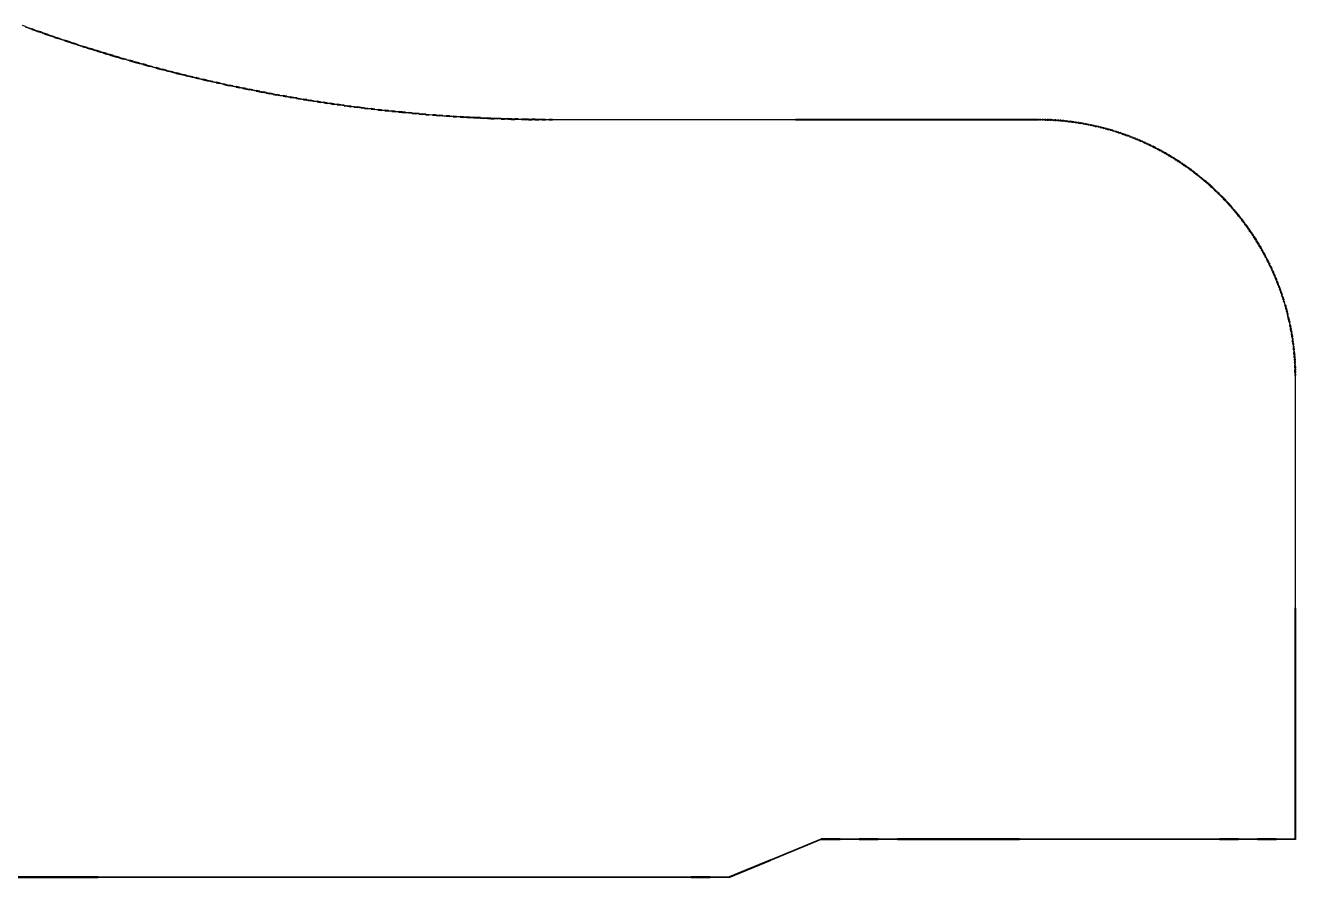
# Model space of a CAD drawing. Header units: metres. Extents: x 2 to 41.4, y 0.9 to 39.
# Drawn here: x 18.113 to 19.78, y 22.479 to 23.596 of the extents above; entities that cross this region are included whole.
import ezdxf

# ---------------------------------------------------------------- set-up
doc = ezdxf.new("R2010")
doc.units = ezdxf.units.M
doc.layers.add('BSA_MATERIAL_SECTION', color=7, linetype='Continuous')

msp = doc.modelspace()

# ---------------------------------------------------------------- linework, layer by layer
at = {"layer": 'BSA_MATERIAL_SECTION'}
for p, q in [((18.1137, 23.5949), (18.1095, 23.5965)), ((18.1176, 23.5927), (18.1134, 23.5942)), ((18.1137, 23.5949), (18.1179, 23.5934)), ((18.1219, 23.5911), (18.1176, 23.5927)), ((18.1179, 23.5934), (18.1221, 23.5919)), ((18.1219, 23.5911), (18.1261, 23.5896)), ((18.1264, 23.5904), (18.1221, 23.5919)), ((18.1261, 23.5896), (18.1303, 23.5881)), ((18.1264, 23.5904), (18.1306, 23.5889)), ((18.1346, 23.5866), (18.1303, 23.5881)), ((18.1348, 23.5874), (18.1306, 23.5889)), ((18.1388, 23.5852), (18.1346, 23.5866)), ((18.1348, 23.5874), (18.1391, 23.5859)), ((18.1388, 23.5852), (18.1431, 23.5837)), ((18.1433, 23.5844), (18.1391, 23.5859)), ((18.1431, 23.5837), (18.1473, 23.5822)), ((18.1433, 23.5844), (18.1476, 23.583)), ((18.1516, 23.5808), (18.1473, 23.5822)), ((18.1518, 23.5815), (18.1476, 23.583)), ((18.1516, 23.5808), (18.1558, 23.5793)), ((18.1518, 23.5815), (18.1561, 23.5801)), ((18.1601, 23.5779), (18.1558, 23.5793)), ((18.1603, 23.5786), (18.1561, 23.5801)), ((18.1643, 23.5765), (18.1601, 23.5779)), ((18.1603, 23.5786), (18.1646, 23.5772)), ((18.1643, 23.5765), (18.1686, 23.575)), ((18.1689, 23.5758), (18.1646, 23.5772)), ((18.1729, 23.5736), (18.1686, 23.575)), ((18.1731, 23.5744), (18.1689, 23.5758)), ((18.1729, 23.5736), (18.1772, 23.5722)), ((18.1731, 23.5744), (18.1774, 23.573)), ((18.1814, 23.5708), (18.1772, 23.5722)), ((18.1817, 23.5716), (18.1774, 23.573)), ((18.1814, 23.5708), (18.1857, 23.5695)), ((18.1817, 23.5716), (18.1859, 23.5702)), ((18.1857, 23.5695), (18.19, 23.5681)), ((18.1859, 23.5702), (18.1902, 23.5689)), ((18.1943, 23.5667), (18.19, 23.5681)), ((18.1945, 23.5675), (18.1902, 23.5689)), ((18.1943, 23.5667), (18.1986, 23.5654)), ((18.1945, 23.5675), (18.1988, 23.5662)), ((18.2028, 23.564), (18.1986, 23.5654)), ((18.2031, 23.5648), (18.1988, 23.5662)), ((18.2071, 23.5627), (18.2028, 23.564)), ((18.2031, 23.5648), (18.2074, 23.5635)), ((18.2071, 23.5627), (18.2114, 23.5614)), ((18.2117, 23.5622), (18.2074, 23.5635)), ((18.2157, 23.5601), (18.2114, 23.5614)), ((18.2117, 23.5622), (18.216, 23.5608)), ((18.2157, 23.5601), (18.22, 23.5588)), ((18.2203, 23.5595), (18.216, 23.5608)), ((18.2243, 23.5575), (18.22, 23.5588)), ((18.2203, 23.5595), (18.2246, 23.5583)), ((18.2243, 23.5575), (18.2286, 23.5562)), ((18.2289, 23.557), (18.2246, 23.5583)), ((18.2286, 23.5562), (18.233, 23.5549)), ((18.2289, 23.557), (18.2332, 23.5557)), ((18.2373, 23.5537), (18.233, 23.5549)), ((18.2375, 23.5544), (18.2332, 23.5557)), ((18.2373, 23.5537), (18.2416, 23.5524)), ((18.2375, 23.5544), (18.2418, 23.5532)), ((18.2459, 23.5512), (18.2416, 23.5524)), ((18.2461, 23.5519), (18.2418, 23.5532)), ((18.2502, 23.5499), (18.2459, 23.5512)), ((18.2461, 23.5519), (18.2504, 23.5507)), ((18.2502, 23.5499), (18.2546, 23.5487)), ((18.2548, 23.5495), (18.2504, 23.5507)), ((18.2546, 23.5487), (18.2589, 23.5475)), ((18.2548, 23.5495), (18.2591, 23.5483)), ((18.2632, 23.5463), (18.2589, 23.5475)), ((18.2634, 23.5471), (18.2591, 23.5483)), ((18.2634, 23.5471), (18.2678, 23.5459)), ((18.2675, 23.5451), (18.2632, 23.5463)), ((18.2675, 23.5451), (18.2719, 23.5439)), ((18.2721, 23.5447), (18.2678, 23.5459)), ((18.2719, 23.5439), (18.2762, 23.5427)), ((18.2721, 23.5447), (18.2764, 23.5435)), ((18.2806, 23.5415), (18.2762, 23.5427)), ((18.2808, 23.5423), (18.2764, 23.5435)), ((18.2849, 23.5404), (18.2806, 23.5415)), ((18.2808, 23.5423), (18.2851, 23.5412)), ((18.2849, 23.5404), (18.2892, 23.5392)), ((18.2894, 23.54), (18.2851, 23.5412)), ((18.2892, 23.5392), (18.2936, 23.5381)), ((18.2894, 23.54), (18.2938, 23.5389)), ((18.2979, 23.537), (18.2936, 23.5381)), ((18.2981, 23.5377), (18.2938, 23.5389)), ((18.2979, 23.537), (18.3023, 23.5359)), ((18.2981, 23.5377), (18.3025, 23.5366)), ((18.3066, 23.5347), (18.3023, 23.5359)), ((18.3068, 23.5355), (18.3025, 23.5366)), ((18.311, 23.5336), (18.3066, 23.5347)), ((18.3068, 23.5355), (18.3112, 23.5344)), ((18.311, 23.5336), (18.3154, 23.5326)), ((18.3156, 23.5333), (18.3112, 23.5344)), ((18.3154, 23.5326), (18.3197, 23.5315)), ((18.3156, 23.5333), (18.3199, 23.5323)), ((18.3241, 23.5304), (18.3197, 23.5315)), ((18.3243, 23.5312), (18.3199, 23.5323)), ((18.3241, 23.5304), (18.3285, 23.5293)), ((18.3243, 23.5312), (18.3286, 23.5301)), ((18.3328, 23.5283), (18.3285, 23.5293)), ((18.333, 23.5291), (18.3286, 23.5301)), ((18.3372, 23.5272), (18.3328, 23.5283)), ((18.333, 23.5291), (18.3374, 23.528)), ((18.3372, 23.5272), (18.3416, 23.5262)), ((18.3418, 23.527), (18.3374, 23.528)), ((18.346, 23.5252), (18.3416, 23.5262)), ((18.3418, 23.527), (18.3461, 23.526)), ((18.346, 23.5252), (18.3503, 23.5242)), ((18.3505, 23.525), (18.3461, 23.526)), ((18.3503, 23.5242), (18.3547, 23.5232)), ((18.3505, 23.525), (18.3549, 23.524)), ((18.3591, 23.5222), (18.3547, 23.5232)), ((18.3593, 23.523), (18.3549, 23.524)), ((18.3635, 23.5212), (18.3591, 23.5222)), ((18.3593, 23.523), (18.3637, 23.522)), ((18.3635, 23.5212), (18.3679, 23.5202)), ((18.368, 23.521), (18.3637, 23.522)), ((18.3723, 23.5193), (18.3679, 23.5202)), ((18.368, 23.521), (18.3724, 23.52)), ((18.3723, 23.5193), (18.3766, 23.5183)), ((18.3768, 23.5191), (18.3724, 23.52)), ((18.3766, 23.5183), (18.381, 23.5174)), ((18.3768, 23.5191), (18.3812, 23.5181)), ((18.3854, 23.5164), (18.381, 23.5174)), ((18.3856, 23.5172), (18.3812, 23.5181)), ((18.3898, 23.5155), (18.3854, 23.5164)), ((18.3856, 23.5172), (18.39, 23.5163)), ((18.3898, 23.5155), (18.3942, 23.5146)), ((18.3944, 23.5154), (18.39, 23.5163)), ((18.3986, 23.5137), (18.3942, 23.5146)), ((18.3944, 23.5154), (18.3988, 23.5145)), ((18.4032, 23.5136), (18.3988, 23.5145)), ((18.3986, 23.5137), (18.403, 23.5128)), ((18.403, 23.5128), (18.4075, 23.5119)), ((18.4032, 23.5136), (18.4076, 23.5127)), ((18.4119, 23.511), (18.4075, 23.5119)), ((18.412, 23.5118), (18.4076, 23.5127)), ((18.4163, 23.5101), (18.4119, 23.511)), ((18.412, 23.5118), (18.4164, 23.5109)), ((18.4163, 23.5101), (18.4207, 23.5093)), ((18.4208, 23.5101), (18.4164, 23.5109)), ((18.4207, 23.5093), (18.4251, 23.5084)), ((18.4208, 23.5101), (18.4252, 23.5092)), ((18.4295, 23.5076), (18.4251, 23.5084)), ((18.4297, 23.5084), (18.4252, 23.5092)), ((18.4295, 23.5076), (18.4339, 23.5068)), ((18.4297, 23.5084), (18.4341, 23.5076)), ((18.4383, 23.506), (18.4339, 23.5068)), ((18.4385, 23.5067), (18.4341, 23.5076)), ((18.4383, 23.506), (18.4428, 23.5052)), ((18.4385, 23.5067), (18.4429, 23.5059)), ((18.4472, 23.5043), (18.4428, 23.5052)), ((18.4473, 23.5051), (18.4429, 23.5059)), ((18.4516, 23.5036), (18.4472, 23.5043)), ((18.4473, 23.5051), (18.4518, 23.5044)), ((18.4516, 23.5036), (18.456, 23.5028)), ((18.4562, 23.5036), (18.4518, 23.5044)), ((18.4605, 23.502), (18.456, 23.5028)), ((18.4562, 23.5036), (18.4606, 23.5028)), ((18.4605, 23.502), (18.4649, 23.5013)), ((18.465, 23.502), (18.4606, 23.5028)), ((18.4693, 23.5005), (18.4649, 23.5013)), ((18.4695, 23.5013), (18.465, 23.502)), ((18.4693, 23.5005), (18.4738, 23.4998)), ((18.4695, 23.5013), (18.4739, 23.5006)), ((18.4782, 23.499), (18.4738, 23.4998)), ((18.4739, 23.5006), (18.4783, 23.4998)), ((18.4782, 23.499), (18.4826, 23.4983)), ((18.4828, 23.4991), (18.4783, 23.4998)), ((18.4826, 23.4983), (18.4871, 23.4976)), ((18.4828, 23.4991), (18.4872, 23.4984)), ((18.4915, 23.4969), (18.4871, 23.4976)), ((18.4916, 23.4977), (18.4872, 23.4984)), ((18.4916, 23.4977), (18.4961, 23.497)), ((18.496, 23.4962), (18.4915, 23.4969)), ((18.496, 23.4962), (18.5004, 23.4955)), ((18.5005, 23.4963), (18.4961, 23.497)), ((18.5048, 23.4949), (18.5004, 23.4955)), ((18.5005, 23.4963), (18.505, 23.4957)), ((18.5048, 23.4949), (18.5093, 23.4942)), ((18.5094, 23.495), (18.505, 23.4957)), ((18.5137, 23.4936), (18.5093, 23.4942)), ((18.5094, 23.495), (18.5139, 23.4943)), ((18.5137, 23.4936), (18.5182, 23.4929)), ((18.5183, 23.4937), (18.5139, 23.4943)), ((18.5226, 23.4923), (18.5182, 23.4929)), ((18.5183, 23.4937), (18.5227, 23.4931)), ((18.5226, 23.4923), (18.5271, 23.4917)), ((18.5272, 23.4925), (18.5227, 23.4931)), ((18.5315, 23.4911), (18.5271, 23.4917)), ((18.5316, 23.4918), (18.5272, 23.4925)), ((18.5315, 23.4911), (18.536, 23.4904)), ((18.5316, 23.4918), (18.5361, 23.4912)), ((18.536, 23.4904), (18.5404, 23.4899)), ((18.5406, 23.4907), (18.5361, 23.4912)), ((18.5449, 23.4893), (18.5404, 23.4899)), ((18.5406, 23.4907), (18.545, 23.4901)), ((18.5449, 23.4893), (18.5494, 23.4887)), ((18.545, 23.4901), (18.5495, 23.4895)), ((18.5538, 23.4881), (18.5494, 23.4887)), ((18.5539, 23.4889), (18.5495, 23.4895)), ((18.5583, 23.4876), (18.5538, 23.4881)), ((18.5584, 23.4884), (18.5539, 23.4889)), ((18.5583, 23.4876), (18.5627, 23.487)), ((18.5584, 23.4884), (18.5628, 23.4878)), ((18.5672, 23.4865), (18.5627, 23.487)), ((18.5628, 23.4878), (18.5673, 23.4873)), ((18.5672, 23.4865), (18.5717, 23.486)), ((18.5718, 23.4868), (18.5673, 23.4873)), ((18.5761, 23.4855), (18.5717, 23.486)), ((18.5718, 23.4868), (18.5762, 23.4863)), ((18.5761, 23.4855), (18.5806, 23.485)), ((18.5807, 23.4858), (18.5762, 23.4863)), ((18.5851, 23.4845), (18.5806, 23.485)), ((18.5807, 23.4858), (18.5852, 23.4853)), ((18.5851, 23.4845), (18.5895, 23.484)), ((18.5896, 23.4848), (18.5852, 23.4853)), ((18.594, 23.4835), (18.5895, 23.484)), ((18.5896, 23.4848), (18.5941, 23.4843)), ((18.594, 23.4835), (18.5985, 23.4831)), ((18.5986, 23.4839), (18.5941, 23.4843)), ((18.603, 23.4826), (18.5985, 23.4831)), ((18.5986, 23.4839), (18.603, 23.4834)), ((18.6075, 23.483), (18.603, 23.4834)), ((18.603, 23.4826), (18.6074, 23.4822)), ((18.6074, 23.4822), (18.6119, 23.4817)), ((18.612, 23.4825), (18.6075, 23.483)), ((18.6164, 23.4813), (18.6119, 23.4817)), ((18.612, 23.4825), (18.6164, 23.4821)), ((18.6209, 23.4817), (18.6164, 23.4821)), ((18.6208, 23.4809), (18.6164, 23.4813)), ((18.6208, 23.4809), (18.6253, 23.4805)), ((18.6209, 23.4817), (18.6254, 23.4813)), ((18.6298, 23.4801), (18.6253, 23.4805)), ((18.6299, 23.4809), (18.6254, 23.4813)), ((18.6299, 23.4809), (18.6343, 23.4805)), ((18.6388, 23.4801), (18.6343, 23.4805)), ((18.6298, 23.4801), (18.6343, 23.4797)), ((18.6388, 23.4793), (18.6343, 23.4797)), ((18.6388, 23.4801), (18.6433, 23.4798)), ((18.6388, 23.4793), (18.6432, 23.479)), ((18.6477, 23.4786), (18.6432, 23.479)), ((18.6433, 23.4798), (18.6478, 23.4794)), ((18.6477, 23.4786), (18.6522, 23.4783)), ((18.6523, 23.4791), (18.6478, 23.4794)), ((18.6522, 23.4783), (18.6567, 23.478)), ((18.6523, 23.4791), (18.6567, 23.4788)), ((18.6612, 23.4784), (18.6567, 23.4788)), ((18.6612, 23.4776), (18.6567, 23.478)), ((18.6612, 23.4784), (18.6657, 23.4781)), ((18.6656, 23.4773), (18.6612, 23.4776)), ((18.6656, 23.4773), (18.6701, 23.477)), ((18.6702, 23.4778), (18.6657, 23.4781)), ((18.6746, 23.4767), (18.6701, 23.477)), ((18.6702, 23.4778), (18.6747, 23.4775)), ((18.6746, 23.4767), (18.6791, 23.4764)), ((18.6792, 23.4772), (18.6747, 23.4775)), ((18.6836, 23.4762), (18.6791, 23.4764)), ((18.6792, 23.4772), (18.6836, 23.477)), ((18.6881, 23.4767), (18.6836, 23.477)), ((18.6836, 23.4762), (18.6881, 23.4759)), ((18.6881, 23.4767), (18.6926, 23.4764)), ((18.6926, 23.4756), (18.6881, 23.4759)), ((18.6971, 23.4762), (18.6926, 23.4764)), ((18.6926, 23.4756), (18.6971, 23.4754)), ((18.6971, 23.4762), (18.7016, 23.476)), ((18.7015, 23.4752), (18.6971, 23.4754)), ((18.7015, 23.4752), (18.706, 23.4749)), ((18.7061, 23.4757), (18.7016, 23.476)), ((18.7105, 23.4747), (18.706, 23.4749)), ((18.7106, 23.4755), (18.7061, 23.4757)), ((18.7105, 23.4747), (18.715, 23.4745)), ((18.7106, 23.4755), (18.715, 23.4753)), ((18.715, 23.4753), (18.7195, 23.4751)), ((18.7195, 23.4743), (18.715, 23.4745)), ((18.724, 23.4749), (18.7195, 23.4751)), ((18.7195, 23.4743), (18.724, 23.4741)), ((18.724, 23.4749), (18.7285, 23.4748)), ((18.724, 23.4741), (18.7285, 23.474)), ((18.733, 23.4746), (18.7285, 23.4748)), ((18.733, 23.4738), (18.7285, 23.474)), ((18.7375, 23.4744), (18.733, 23.4746)), ((18.7375, 23.4736), (18.733, 23.4738)), ((18.7375, 23.4744), (18.742, 23.4743)), ((18.7375, 23.4736), (18.742, 23.4735)), ((18.742, 23.4743), (18.7465, 23.4742)), ((18.7464, 23.4734), (18.742, 23.4735)), ((18.7464, 23.4734), (18.7509, 23.4732)), ((18.751, 23.474), (18.7465, 23.4742)), ((18.7509, 23.4732), (18.7554, 23.4731)), ((18.751, 23.474), (18.7555, 23.4739)), ((18.7599, 23.473), (18.7554, 23.4731)), ((18.7599, 23.4738), (18.7555, 23.4739)), ((18.7599, 23.4738), (18.7644, 23.4737)), ((18.7644, 23.4729), (18.7599, 23.473)), ((18.7689, 23.4736), (18.7644, 23.4737)), ((18.7644, 23.4729), (18.7689, 23.4728)), ((18.7734, 23.4736), (18.7689, 23.4736)), ((18.7734, 23.4728), (18.7689, 23.4728)), ((18.7734, 23.4736), (18.7779, 23.4735)), ((18.7734, 23.4728), (18.7779, 23.4727)), ((18.7824, 23.4735), (18.7779, 23.4735)), ((18.7824, 23.4727), (18.7779, 23.4727)), ((18.7824, 23.4735), (18.7869, 23.4734)), ((18.7824, 23.4727), (18.7869, 23.4726)), ((18.7869, 23.4734), (18.7914, 23.4734)), ((18.7914, 23.4726), (18.7869, 23.4726)), ((18.7959, 23.4733), (18.7914, 23.4734)), ((18.7914, 23.4726), (18.7959, 23.4725)), ((18.7959, 23.4733), (18.8004, 23.4733)), ((18.8004, 23.4725), (18.7959, 23.4725)), ((18.8049, 23.4733), (18.8004, 23.4733)), ((18.8004, 23.4725), (18.8049, 23.4725)), ((18.8049, 23.4729), (18.8049, 23.4733)), ((18.8049, 23.4733), (19.1236, 23.4733)), ((18.8049, 23.4729), (18.8049, 23.4733)), ((18.8049, 23.4729), (18.8049, 23.4725)), ((18.8049, 23.4729), (18.8049, 23.4725)), ((19.1236, 23.4725), (18.8049, 23.4725)), ((19.4424, 23.4733), (19.1236, 23.4733)), ((19.1236, 23.4725), (19.4424, 23.4725)), ((19.4424, 23.4733), (19.444, 23.4733)), ((19.4424, 23.4733), (19.4424, 23.4729)), ((19.4424, 23.4733), (19.4424, 23.4729)), ((19.4424, 23.4725), (19.4424, 23.4729)), ((19.4424, 23.4725), (19.4424, 23.4729)), ((19.444, 23.4725), (19.4424, 23.4725)), ((19.4457, 23.4733), (19.444, 23.4733)), ((19.444, 23.4725), (19.4457, 23.4725)), ((19.4457, 23.4733), (19.4474, 23.4733)), ((19.4474, 23.4725), (19.4457, 23.4725)), ((19.4491, 23.4733), (19.4474, 23.4733)), ((19.4474, 23.4725), (19.4491, 23.4725)), ((19.4491, 23.4733), (19.4508, 23.4732)), ((19.4507, 23.4724), (19.4491, 23.4725)), ((19.4507, 23.4724), (19.4524, 23.4724)), ((19.4524, 23.4732), (19.4508, 23.4732)), ((19.4524, 23.4732), (19.4541, 23.4731)), ((19.4541, 23.4723), (19.4524, 23.4724)), ((19.4558, 23.4731), (19.4541, 23.4731)), ((19.4541, 23.4723), (19.4558, 23.4723)), ((19.4558, 23.4731), (19.4575, 23.473)), ((19.4574, 23.4722), (19.4558, 23.4723)), ((19.4574, 23.4722), (19.4591, 23.4721)), ((19.4591, 23.4729), (19.4575, 23.473)), ((19.4608, 23.4728), (19.4591, 23.4729)), ((19.4608, 23.472), (19.4591, 23.4721)), ((19.4608, 23.4728), (19.4625, 23.4727)), ((19.4608, 23.472), (19.4624, 23.4719)), ((19.4641, 23.4718), (19.4624, 23.4719)), ((19.4625, 23.4727), (19.4642, 23.4726)), ((19.4641, 23.4718), (19.4658, 23.4717)), ((19.4658, 23.4725), (19.4642, 23.4726)), ((19.4658, 23.4725), (19.4675, 23.4724)), ((19.4674, 23.4716), (19.4658, 23.4717)), ((19.4674, 23.4716), (19.4691, 23.4715)), ((19.4692, 23.4723), (19.4675, 23.4724)), ((19.4708, 23.4713), (19.4691, 23.4715)), ((19.4692, 23.4723), (19.4709, 23.4721)), ((19.4708, 23.4713), (19.4725, 23.4712)), ((19.4725, 23.472), (19.4709, 23.4721)), ((19.4725, 23.472), (19.4742, 23.4718)), ((19.4725, 23.4712), (19.4741, 23.471)), ((19.4758, 23.4709), (19.4741, 23.471)), ((19.4759, 23.4717), (19.4742, 23.4718)), ((19.4775, 23.4707), (19.4758, 23.4709)), ((19.4775, 23.4715), (19.4759, 23.4717)), ((19.4775, 23.4715), (19.4792, 23.4713)), ((19.4775, 23.4707), (19.4791, 23.4705)), ((19.4808, 23.4703), (19.4791, 23.4705)), ((19.4809, 23.4711), (19.4792, 23.4713)), ((19.4808, 23.4703), (19.4824, 23.4701)), ((19.4809, 23.4711), (19.4825, 23.4709)), ((19.4824, 23.4701), (19.4841, 23.4699)), ((19.4825, 23.4709), (19.4842, 23.4707)), ((19.4858, 23.4697), (19.4841, 23.4699)), ((19.4859, 23.4705), (19.4842, 23.4707)), ((19.4858, 23.4697), (19.4874, 23.4695)), ((19.4859, 23.4705), (19.4875, 23.4703)), ((19.4891, 23.4693), (19.4874, 23.4695)), ((19.4892, 23.4701), (19.4875, 23.4703)), ((19.4907, 23.469), (19.4891, 23.4693)), ((19.4892, 23.4701), (19.4909, 23.4698)), ((19.4907, 23.469), (19.4924, 23.4688)), ((19.4925, 23.4696), (19.4909, 23.4698)), ((19.494, 23.4685), (19.4924, 23.4688)), ((19.4925, 23.4696), (19.4942, 23.4693)), ((19.494, 23.4685), (19.4957, 23.4683)), ((19.4958, 23.4691), (19.4942, 23.4693)), ((19.4957, 23.4683), (19.4974, 23.468)), ((19.4958, 23.4691), (19.4975, 23.4688)), ((19.499, 23.4677), (19.4974, 23.468)), ((19.4991, 23.4685), (19.4975, 23.4688)), ((19.5007, 23.4674), (19.499, 23.4677)), ((19.4991, 23.4685), (19.5008, 23.4682)), ((19.5007, 23.4674), (19.5023, 23.4671)), ((19.5024, 23.4679), (19.5008, 23.4682)), ((19.5039, 23.4668), (19.5023, 23.4671)), ((19.5024, 23.4679), (19.5041, 23.4676)), ((19.5039, 23.4668), (19.5056, 23.4665)), ((19.5057, 23.4673), (19.5041, 23.4676)), ((19.5072, 23.4662), (19.5056, 23.4665)), ((19.5057, 23.4673), (19.5074, 23.467)), ((19.5072, 23.4662), (19.5089, 23.4659)), ((19.509, 23.4667), (19.5074, 23.467)), ((19.5105, 23.4655), (19.5089, 23.4659)), ((19.509, 23.4667), (19.5107, 23.4663)), ((19.5105, 23.4655), (19.5122, 23.4652)), ((19.5123, 23.466), (19.5107, 23.4663)), ((19.5138, 23.4649), (19.5122, 23.4652)), ((19.5123, 23.466), (19.514, 23.4656)), ((19.5138, 23.4649), (19.5154, 23.4645)), ((19.5156, 23.4653), (19.514, 23.4656)), ((19.5171, 23.4641), (19.5154, 23.4645)), ((19.5156, 23.4653), (19.5172, 23.4649)), ((19.5171, 23.4641), (19.5187, 23.4638)), ((19.5189, 23.4645), (19.5172, 23.4649)), ((19.5203, 23.4634), (19.5187, 23.4638)), ((19.5189, 23.4645), (19.5205, 23.4641)), ((19.5221, 23.4638), (19.5205, 23.4641)), ((19.5221, 23.4638), (19.5238, 23.4634)), ((19.5203, 23.4634), (19.5219, 23.463)), ((19.5236, 23.4626), (19.5219, 23.463)), ((19.5236, 23.4626), (19.5252, 23.4622)), ((19.5254, 23.463), (19.5238, 23.4634)), ((19.5268, 23.4618), (19.5252, 23.4622)), ((19.5254, 23.463), (19.527, 23.4625)), ((19.5268, 23.4618), (19.5284, 23.4613)), ((19.5286, 23.4621), (19.527, 23.4625)), ((19.5301, 23.4609), (19.5284, 23.4613)), ((19.5286, 23.4621), (19.5303, 23.4617)), ((19.5301, 23.4609), (19.5317, 23.4605)), ((19.5319, 23.4612), (19.5303, 23.4617)), ((19.5333, 23.46), (19.5317, 23.4605)), ((19.5319, 23.4612), (19.5335, 23.4608)), ((19.5333, 23.46), (19.5349, 23.4596)), ((19.5351, 23.4603), (19.5335, 23.4608)), ((19.5365, 23.4591), (19.5349, 23.4596)), ((19.5351, 23.4603), (19.5367, 23.4599)), ((19.5365, 23.4591), (19.5381, 23.4586)), ((19.5383, 23.4594), (19.5367, 23.4599)), ((19.5397, 23.4581), (19.5381, 23.4586)), ((19.5399, 23.4589), (19.5383, 23.4594)), ((19.5397, 23.4581), (19.5413, 23.4577)), ((19.5399, 23.4589), (19.5415, 23.4584)), ((19.5429, 23.4572), (19.5413, 23.4577)), ((19.5415, 23.4584), (19.5431, 23.4579)), ((19.5429, 23.4572), (19.5445, 23.4567)), ((19.5447, 23.4574), (19.5431, 23.4579)), ((19.5445, 23.4567), (19.5461, 23.4561)), ((19.5447, 23.4574), (19.5463, 23.4569)), ((19.5477, 23.4556), (19.5461, 23.4561)), ((19.5479, 23.4564), (19.5463, 23.4569)), ((19.5477, 23.4556), (19.5493, 23.4551)), ((19.5479, 23.4564), (19.5495, 23.4559)), ((19.5509, 23.4546), (19.5493, 23.4551)), ((19.5511, 23.4553), (19.5495, 23.4559)), ((19.5524, 23.454), (19.5509, 23.4546)), ((19.5511, 23.4553), (19.5527, 23.4548)), ((19.5524, 23.454), (19.554, 23.4535)), ((19.5543, 23.4542), (19.5527, 23.4548)), ((19.554, 23.4535), (19.5556, 23.4529)), ((19.5543, 23.4542), (19.5559, 23.4537)), ((19.5572, 23.4523), (19.5556, 23.4529)), ((19.5574, 23.4531), (19.5559, 23.4537)), ((19.5572, 23.4523), (19.5587, 23.4518)), ((19.5574, 23.4531), (19.559, 23.4525)), ((19.5603, 23.4512), (19.5587, 23.4518)), ((19.5606, 23.4519), (19.559, 23.4525)), ((19.5619, 23.4506), (19.5603, 23.4512)), ((19.5606, 23.4519), (19.5622, 23.4513)), ((19.5619, 23.4506), (19.5634, 23.45)), ((19.5637, 23.4507), (19.5622, 23.4513)), ((19.565, 23.4494), (19.5634, 23.45)), ((19.5637, 23.4507), (19.5653, 23.4501)), ((19.565, 23.4494), (19.5666, 23.4488)), ((19.5669, 23.4495), (19.5653, 23.4501)), ((19.5681, 23.4482), (19.5666, 23.4488)), ((19.5669, 23.4495), (19.5684, 23.4489)), ((19.5681, 23.4482), (19.5697, 23.4475)), ((19.57, 23.4483), (19.5684, 23.4489)), ((19.5712, 23.4469), (19.5697, 23.4475)), ((19.57, 23.4483), (19.5715, 23.4476)), ((19.5731, 23.447), (19.5715, 23.4476)), ((19.5712, 23.4469), (19.5728, 23.4462)), ((19.5743, 23.4456), (19.5728, 23.4462)), ((19.5731, 23.447), (19.5746, 23.4463)), ((19.5743, 23.4456), (19.5758, 23.4449)), ((19.5762, 23.4457), (19.5746, 23.4463)), ((19.5758, 23.4449), (19.5774, 23.4443)), ((19.5762, 23.4457), (19.5777, 23.445)), ((19.5789, 23.4436), (19.5774, 23.4443)), ((19.5792, 23.4443), (19.5777, 23.445)), ((19.5804, 23.4429), (19.5789, 23.4436)), ((19.5792, 23.4443), (19.5808, 23.4436)), ((19.5804, 23.4429), (19.582, 23.4422)), ((19.5823, 23.4429), (19.5808, 23.4436)), ((19.5835, 23.4415), (19.582, 23.4422)), ((19.5823, 23.4429), (19.5838, 23.4422)), ((19.5835, 23.4415), (19.585, 23.4408)), ((19.5853, 23.4415), (19.5838, 23.4422)), ((19.5865, 23.4401), (19.585, 23.4408)), ((19.5853, 23.4415), (19.5869, 23.4408)), ((19.5865, 23.4401), (19.588, 23.4394)), ((19.5884, 23.4401), (19.5869, 23.4408)), ((19.588, 23.4394), (19.5895, 23.4387)), ((19.5899, 23.4394), (19.5884, 23.4401)), ((19.591, 23.4379), (19.5895, 23.4387)), ((19.5899, 23.4394), (19.5914, 23.4386)), ((19.5925, 23.4372), (19.591, 23.4379)), ((19.5914, 23.4386), (19.5929, 23.4379)), ((19.5925, 23.4372), (19.594, 23.4364)), ((19.5944, 23.4371), (19.5929, 23.4379)), ((19.5955, 23.4357), (19.594, 23.4364)), ((19.5959, 23.4364), (19.5944, 23.4371)), ((19.5955, 23.4357), (19.597, 23.4349)), ((19.5959, 23.4364), (19.5974, 23.4356)), ((19.5985, 23.4341), (19.597, 23.4349)), ((19.5974, 23.4356), (19.5989, 23.4348)), ((19.5985, 23.4341), (19.6, 23.4334)), ((19.6004, 23.4341), (19.5989, 23.4348)), ((19.6015, 23.4326), (19.6, 23.4334)), ((19.6004, 23.4341), (19.6018, 23.4333)), ((19.6015, 23.4326), (19.6029, 23.4318)), ((19.6033, 23.4325), (19.6018, 23.4333)), ((19.6044, 23.431), (19.6029, 23.4318)), ((19.6048, 23.4317), (19.6033, 23.4325)), ((19.6044, 23.431), (19.6059, 23.4302)), ((19.6048, 23.4317), (19.6063, 23.4309)), ((19.6063, 23.4309), (19.6077, 23.43)), ((19.6073, 23.4293), (19.6059, 23.4302)), ((19.6073, 23.4293), (19.6088, 23.4285)), ((19.6092, 23.4292), (19.6077, 23.43)), ((19.6102, 23.4277), (19.6088, 23.4285)), ((19.6106, 23.4284), (19.6092, 23.4292)), ((19.6102, 23.4277), (19.6117, 23.4269)), ((19.6106, 23.4284), (19.6121, 23.4275)), ((19.6131, 23.426), (19.6117, 23.4269)), ((19.6121, 23.4275), (19.6135, 23.4267)), ((19.6131, 23.426), (19.6146, 23.4252)), ((19.615, 23.4258), (19.6135, 23.4267)), ((19.616, 23.4243), (19.6146, 23.4252)), ((19.6164, 23.425), (19.615, 23.4258)), ((19.616, 23.4243), (19.6174, 23.4234)), ((19.6164, 23.425), (19.6179, 23.4241)), ((19.6189, 23.4226), (19.6174, 23.4234)), ((19.6179, 23.4241), (19.6193, 23.4232)), ((19.6189, 23.4226), (19.6203, 23.4217)), ((19.6207, 23.4224), (19.6193, 23.4232)), ((19.6217, 23.4208), (19.6203, 23.4217)), ((19.6221, 23.4215), (19.6207, 23.4224)), ((19.6217, 23.4208), (19.6231, 23.4199)), ((19.6221, 23.4215), (19.6235, 23.4206)), ((19.6245, 23.419), (19.6231, 23.4199)), ((19.6235, 23.4206), (19.625, 23.4197)), ((19.6245, 23.419), (19.6259, 23.4181)), ((19.6264, 23.4188), (19.625, 23.4197)), ((19.6273, 23.4172), (19.6259, 23.4181)), ((19.6278, 23.4178), (19.6264, 23.4188)), ((19.6273, 23.4172), (19.6287, 23.4162)), ((19.6278, 23.4178), (19.6292, 23.4169)), ((19.6301, 23.4153), (19.6287, 23.4162)), ((19.6292, 23.4169), (19.6306, 23.416)), ((19.6301, 23.4153), (19.6315, 23.4144)), ((19.632, 23.415), (19.6306, 23.416)), ((19.6329, 23.4134), (19.6315, 23.4144)), ((19.632, 23.415), (19.6333, 23.4141)), ((19.6347, 23.4131), (19.6333, 23.4141)), ((19.6329, 23.4134), (19.6343, 23.4125)), ((19.6356, 23.4115), (19.6343, 23.4125)), ((19.6347, 23.4131), (19.6361, 23.4122)), ((19.6356, 23.4115), (19.637, 23.4106)), ((19.6375, 23.4112), (19.6361, 23.4122)), ((19.6384, 23.4096), (19.637, 23.4106)), ((19.6375, 23.4112), (19.6388, 23.4102)), ((19.6384, 23.4096), (19.6397, 23.4086)), ((19.6402, 23.4093), (19.6388, 23.4102)), ((19.6411, 23.4076), (19.6397, 23.4086)), ((19.6402, 23.4093), (19.6416, 23.4083)), ((19.6411, 23.4076), (19.6424, 23.4066)), ((19.6429, 23.4073), (19.6416, 23.4083)), ((19.6438, 23.4056), (19.6424, 23.4066)), ((19.6443, 23.4063), (19.6429, 23.4073)), ((19.6438, 23.4056), (19.6451, 23.4046)), ((19.6443, 23.4063), (19.6456, 23.4053)), ((19.6464, 23.4036), (19.6451, 23.4046)), ((19.6469, 23.4043), (19.6456, 23.4053)), ((19.6464, 23.4036), (19.6478, 23.4026)), ((19.6469, 23.4043), (19.6483, 23.4032)), ((19.6491, 23.4016), (19.6478, 23.4026)), ((19.6483, 23.4032), (19.6496, 23.4022)), ((19.6491, 23.4016), (19.6504, 23.4005)), ((19.6509, 23.4012), (19.6496, 23.4022)), ((19.6517, 23.3995), (19.6504, 23.4005)), ((19.6522, 23.4001), (19.6509, 23.4012)), ((19.6517, 23.3995), (19.653, 23.3985)), ((19.6522, 23.4001), (19.6535, 23.3991)), ((19.6543, 23.3974), (19.653, 23.3985)), ((19.6548, 23.398), (19.6535, 23.3991)), ((19.6543, 23.3974), (19.6556, 23.3964)), ((19.6548, 23.398), (19.6562, 23.397)), ((19.6569, 23.3953), (19.6556, 23.3964)), ((19.6574, 23.3959), (19.6562, 23.397)), ((19.6569, 23.3953), (19.6582, 23.3942)), ((19.6574, 23.3959), (19.6587, 23.3948)), ((19.6595, 23.3931), (19.6582, 23.3942)), ((19.6587, 23.3948), (19.66, 23.3938)), ((19.6595, 23.3931), (19.6608, 23.3921)), ((19.6613, 23.3927), (19.66, 23.3938)), ((19.6621, 23.391), (19.6608, 23.3921)), ((19.6626, 23.3916), (19.6613, 23.3927)), ((19.6621, 23.391), (19.6633, 23.3899)), ((19.6626, 23.3916), (19.6638, 23.3905)), ((19.6646, 23.3888), (19.6633, 23.3899)), ((19.6651, 23.3894), (19.6638, 23.3905)), ((19.6646, 23.3888), (19.6658, 23.3877)), ((19.6651, 23.3894), (19.6664, 23.3883)), ((19.6671, 23.3866), (19.6658, 23.3877)), ((19.6676, 23.3872), (19.6664, 23.3883)), ((19.6671, 23.3866), (19.6683, 23.3854)), ((19.6676, 23.3872), (19.6689, 23.386)), ((19.6683, 23.3854), (19.6696, 23.3843)), ((19.6689, 23.386), (19.6701, 23.3849)), ((19.6708, 23.3832), (19.6696, 23.3843)), ((19.6713, 23.3838), (19.6701, 23.3849)), ((19.672, 23.382), (19.6708, 23.3832)), ((19.6726, 23.3826), (19.6713, 23.3838)), ((19.672, 23.382), (19.6732, 23.3809)), ((19.6726, 23.3826), (19.6738, 23.3815)), ((19.6745, 23.3797), (19.6732, 23.3809)), ((19.675, 23.3803), (19.6738, 23.3815)), ((19.6745, 23.3797), (19.6757, 23.3786)), ((19.675, 23.3803), (19.6762, 23.3792)), ((19.6769, 23.3774), (19.6757, 23.3786)), ((19.6762, 23.3792), (19.6774, 23.378)), ((19.6769, 23.3774), (19.6781, 23.3763)), ((19.6786, 23.3768), (19.6774, 23.378)), ((19.6793, 23.3751), (19.6781, 23.3763)), ((19.6786, 23.3768), (19.6798, 23.3757)), ((19.6793, 23.3751), (19.6805, 23.3739)), ((19.681, 23.3745), (19.6798, 23.3757)), ((19.6816, 23.3727), (19.6805, 23.3739)), ((19.681, 23.3745), (19.6822, 23.3733)), ((19.6816, 23.3727), (19.6828, 23.3715)), ((19.6834, 23.3721), (19.6822, 23.3733)), ((19.684, 23.3703), (19.6828, 23.3715)), ((19.6834, 23.3721), (19.6845, 23.3709)), ((19.684, 23.3703), (19.6851, 23.3691)), ((19.6857, 23.3697), (19.6845, 23.3709)), ((19.6863, 23.3679), (19.6851, 23.3691)), ((19.6869, 23.3685), (19.6857, 23.3697)), ((19.6863, 23.3679), (19.6874, 23.3667)), ((19.6869, 23.3685), (19.688, 23.3672)), ((19.6886, 23.3655), (19.6874, 23.3667)), ((19.688, 23.3672), (19.6892, 23.366)), ((19.6886, 23.3655), (19.6897, 23.3643)), ((19.6903, 23.3648), (19.6892, 23.366)), ((19.6909, 23.363), (19.6897, 23.3643)), ((19.6914, 23.3636), (19.6903, 23.3648)), ((19.6909, 23.363), (19.692, 23.3618)), ((19.6914, 23.3636), (19.6926, 23.3623)), ((19.692, 23.3618), (19.6931, 23.3605)), ((19.6926, 23.3623), (19.6937, 23.3611)), ((19.6942, 23.3593), (19.6931, 23.3605)), ((19.6948, 23.3598), (19.6937, 23.3611)), ((19.6953, 23.358), (19.6942, 23.3593)), ((19.6948, 23.3598), (19.6959, 23.3586)), ((19.6953, 23.358), (19.6964, 23.3568)), ((19.697, 23.3573), (19.6959, 23.3586)), ((19.6975, 23.3555), (19.6964, 23.3568)), ((19.6981, 23.356), (19.697, 23.3573)), ((19.6975, 23.3555), (19.6986, 23.3542)), ((19.6981, 23.356), (19.6992, 23.3548)), ((19.6997, 23.353), (19.6986, 23.3542)), ((19.6992, 23.3548), (19.7003, 23.3535)), ((19.6997, 23.353), (19.7008, 23.3517)), ((19.7014, 23.3522), (19.7003, 23.3535)), ((19.7018, 23.3504), (19.7008, 23.3517)), ((19.7014, 23.3522), (19.7025, 23.3509)), ((19.7018, 23.3504), (19.7029, 23.3491)), ((19.7035, 23.3496), (19.7025, 23.3509)), ((19.7029, 23.3491), (19.704, 23.3478)), ((19.7046, 23.3483), (19.7035, 23.3496)), ((19.705, 23.3465), (19.704, 23.3478)), ((19.7046, 23.3483), (19.7056, 23.347)), ((19.7061, 23.3452), (19.705, 23.3465)), ((19.7056, 23.347), (19.7067, 23.3457)), ((19.7061, 23.3452), (19.7071, 23.3439)), ((19.7077, 23.3444), (19.7067, 23.3457)), ((19.7081, 23.3426), (19.7071, 23.3439)), ((19.7088, 23.343), (19.7077, 23.3444)), ((19.7081, 23.3426), (19.7092, 23.3412)), ((19.7088, 23.343), (19.7098, 23.3417)), ((19.7102, 23.3399), (19.7092, 23.3412)), ((19.7098, 23.3417), (19.7108, 23.3404)), ((19.7102, 23.3399), (19.7112, 23.3386)), ((19.7118, 23.3391), (19.7108, 23.3404)), ((19.7122, 23.3372), (19.7112, 23.3386)), ((19.7118, 23.3391), (19.7128, 23.3377)), ((19.7122, 23.3372), (19.7132, 23.3359)), ((19.7138, 23.3364), (19.7128, 23.3377)), ((19.7142, 23.3345), (19.7132, 23.3359)), ((19.7138, 23.3364), (19.7148, 23.335)), ((19.7142, 23.3345), (19.7152, 23.3332)), ((19.7158, 23.3337), (19.7148, 23.335)), ((19.7152, 23.3332), (19.7161, 23.3318)), ((19.7158, 23.3337), (19.7168, 23.3323)), ((19.7171, 23.3305), (19.7161, 23.3318)), ((19.7178, 23.3309), (19.7168, 23.3323)), ((19.7181, 23.3291), (19.7171, 23.3305)), ((19.7178, 23.3309), (19.7187, 23.3296)), ((19.7181, 23.3291), (19.719, 23.3277)), ((19.7197, 23.3282), (19.7187, 23.3296)), ((19.72, 23.3263), (19.719, 23.3277)), ((19.7197, 23.3282), (19.7206, 23.3268)), ((19.72, 23.3263), (19.7209, 23.325)), ((19.7216, 23.3254), (19.7206, 23.3268)), ((19.7219, 23.3236), (19.7209, 23.325)), ((19.7216, 23.3254), (19.7225, 23.324)), ((19.7219, 23.3236), (19.7228, 23.3222)), ((19.7235, 23.3226), (19.7225, 23.324)), ((19.7237, 23.3208), (19.7228, 23.3222)), ((19.7235, 23.3226), (19.7244, 23.3212)), ((19.7237, 23.3208), (19.7246, 23.3194)), ((19.7253, 23.3198), (19.7244, 23.3212)), ((19.7255, 23.318), (19.7246, 23.3194)), ((19.7253, 23.3198), (19.7262, 23.3184)), ((19.7255, 23.318), (19.7264, 23.3166)), ((19.7271, 23.317), (19.7262, 23.3184)), ((19.7273, 23.3152), (19.7264, 23.3166)), ((19.7271, 23.317), (19.728, 23.3156)), ((19.7273, 23.3152), (19.7282, 23.3137)), ((19.7289, 23.3142), (19.728, 23.3156)), ((19.7291, 23.3123), (19.7282, 23.3137)), ((19.7289, 23.3142), (19.7298, 23.3127)), ((19.7291, 23.3123), (19.73, 23.3109)), ((19.7307, 23.3113), (19.7298, 23.3127)), ((19.7308, 23.3095), (19.73, 23.3109)), ((19.7307, 23.3113), (19.7315, 23.3099)), ((19.7308, 23.3095), (19.7317, 23.308)), ((19.7324, 23.3084), (19.7315, 23.3099)), ((19.7326, 23.3066), (19.7317, 23.308)), ((19.7332, 23.307), (19.7324, 23.3084)), ((19.7326, 23.3066), (19.7334, 23.3051)), ((19.7332, 23.307), (19.7341, 23.3055)), ((19.7342, 23.3037), (19.7334, 23.3051)), ((19.7341, 23.3055), (19.7349, 23.3041)), ((19.7342, 23.3037), (19.7351, 23.3022)), ((19.7358, 23.3026), (19.7349, 23.3041)), ((19.7359, 23.3008), (19.7351, 23.3022)), ((19.7358, 23.3026), (19.7366, 23.3012)), ((19.7359, 23.3008), (19.7367, 23.2993)), ((19.7374, 23.2997), (19.7366, 23.3012)), ((19.7375, 23.2979), (19.7367, 23.2993)), ((19.7382, 23.2982), (19.7374, 23.2997)), ((19.7375, 23.2979), (19.7383, 23.2964)), ((19.7382, 23.2982), (19.739, 23.2968)), ((19.7391, 23.2949), (19.7383, 23.2964)), ((19.739, 23.2968), (19.7398, 23.2953)), ((19.7391, 23.2949), (19.7399, 23.2934)), ((19.7406, 23.2938), (19.7398, 23.2953)), ((19.7407, 23.292), (19.7399, 23.2934)), ((19.7406, 23.2938), (19.7414, 23.2923)), ((19.7407, 23.292), (19.7415, 23.2905)), ((19.7422, 23.2908), (19.7414, 23.2923)), ((19.7415, 23.2905), (19.7422, 23.289)), ((19.7429, 23.2893), (19.7422, 23.2908)), ((19.743, 23.2875), (19.7422, 23.289)), ((19.7429, 23.2893), (19.7437, 23.2878)), ((19.7437, 23.286), (19.743, 23.2875)), ((19.7437, 23.2878), (19.7444, 23.2863)), ((19.7437, 23.286), (19.7445, 23.2845)), ((19.7452, 23.2848), (19.7444, 23.2863)), ((19.7445, 23.2845), (19.7452, 23.283)), ((19.7452, 23.2848), (19.7459, 23.2833)), ((19.7459, 23.2815), (19.7452, 23.283)), ((19.7467, 23.2818), (19.7459, 23.2833)), ((19.7466, 23.28), (19.7459, 23.2815)), ((19.7474, 23.2803), (19.7467, 23.2818)), ((19.7466, 23.28), (19.7474, 23.2785)), ((19.7474, 23.2803), (19.7481, 23.2788)), ((19.7481, 23.2769), (19.7474, 23.2785)), ((19.7481, 23.2788), (19.7488, 23.2773)), ((19.7481, 23.2769), (19.7488, 23.2754)), ((19.7495, 23.2757), (19.7488, 23.2773)), ((19.7495, 23.2739), (19.7488, 23.2754)), ((19.7502, 23.2742), (19.7495, 23.2757)), ((19.7495, 23.2739), (19.7501, 23.2724)), ((19.7508, 23.2708), (19.7501, 23.2724)), ((19.7502, 23.2742), (19.7509, 23.2727)), ((19.7508, 23.2708), (19.7515, 23.2693)), ((19.7509, 23.2727), (19.7515, 23.2712)), ((19.7522, 23.2696), (19.7515, 23.2712)), ((19.7521, 23.2678), (19.7515, 23.2693)), ((19.7521, 23.2678), (19.7528, 23.2662)), ((19.7522, 23.2696), (19.7529, 23.2681)), ((19.7528, 23.2662), (19.7534, 23.2647)), ((19.7535, 23.2665), (19.7529, 23.2681)), ((19.7541, 23.2631), (19.7534, 23.2647)), ((19.7542, 23.265), (19.7535, 23.2665)), ((19.7542, 23.265), (19.7548, 23.2634)), ((19.7547, 23.2616), (19.7541, 23.2631)), ((19.7547, 23.2616), (19.7553, 23.26)), ((19.7554, 23.2619), (19.7548, 23.2634)), ((19.7559, 23.2585), (19.7553, 23.26)), ((19.7554, 23.2619), (19.7561, 23.2603)), ((19.7559, 23.2585), (19.7565, 23.2569)), ((19.7561, 23.2603), (19.7567, 23.2588)), ((19.7571, 23.2553), (19.7565, 23.2569)), ((19.7573, 23.2572), (19.7567, 23.2588)), ((19.7571, 23.2553), (19.7577, 23.2538)), ((19.7579, 23.2556), (19.7573, 23.2572)), ((19.7583, 23.2522), (19.7577, 23.2538)), ((19.7579, 23.2556), (19.7585, 23.2541)), ((19.7583, 23.2522), (19.7589, 23.2506)), ((19.7585, 23.2541), (19.7591, 23.2525)), ((19.7595, 23.2491), (19.7589, 23.2506)), ((19.7596, 23.2509), (19.7591, 23.2525)), ((19.7595, 23.2491), (19.76, 23.2475)), ((19.7596, 23.2509), (19.7602, 23.2493)), ((19.7606, 23.2459), (19.76, 23.2475)), ((19.7608, 23.2477), (19.7602, 23.2493)), ((19.7613, 23.2462), (19.7608, 23.2477)), ((19.7606, 23.2459), (19.7611, 23.2443)), ((19.7611, 23.2443), (19.7616, 23.2427)), ((19.7613, 23.2462), (19.7619, 23.2446)), ((19.7622, 23.2411), (19.7616, 23.2427)), ((19.7619, 23.2446), (19.7624, 23.243)), ((19.7627, 23.2395), (19.7622, 23.2411)), ((19.7629, 23.2414), (19.7624, 23.243)), ((19.7627, 23.2395), (19.7632, 23.238)), ((19.7629, 23.2414), (19.7634, 23.2398)), ((19.7637, 23.2364), (19.7632, 23.238)), ((19.764, 23.2382), (19.7634, 23.2398)), ((19.7637, 23.2364), (19.7642, 23.2348)), ((19.764, 23.2382), (19.7645, 23.2366)), ((19.7647, 23.2332), (19.7642, 23.2348)), ((19.765, 23.235), (19.7645, 23.2366)), ((19.7647, 23.2332), (19.7652, 23.2316)), ((19.765, 23.235), (19.7655, 23.2334)), ((19.7652, 23.2316), (19.7656, 23.23)), ((19.7659, 23.2318), (19.7655, 23.2334)), ((19.7664, 23.2302), (19.7659, 23.2318)), ((19.7661, 23.2283), (19.7656, 23.23)), ((19.7661, 23.2283), (19.7666, 23.2267)), ((19.7664, 23.2302), (19.7669, 23.2286)), ((19.767, 23.2251), (19.7666, 23.2267)), ((19.7669, 23.2286), (19.7673, 23.2269)), ((19.7674, 23.2235), (19.767, 23.2251)), ((19.7678, 23.2253), (19.7673, 23.2269)), ((19.7674, 23.2235), (19.7679, 23.2219)), ((19.7678, 23.2253), (19.7682, 23.2237)), ((19.7683, 23.2203), (19.7679, 23.2219)), ((19.7687, 23.2221), (19.7682, 23.2237)), ((19.7683, 23.2203), (19.7687, 23.2186)), ((19.7687, 23.2221), (19.7691, 23.2205)), ((19.7691, 23.217), (19.7687, 23.2186)), ((19.7695, 23.2188), (19.7691, 23.2205)), ((19.7691, 23.217), (19.7695, 23.2154)), ((19.7695, 23.2188), (19.7699, 23.2172)), ((19.7699, 23.2138), (19.7695, 23.2154)), ((19.7703, 23.2156), (19.7699, 23.2172)), ((19.7699, 23.2138), (19.7703, 23.2121)), ((19.7707, 23.214), (19.7703, 23.2156)), ((19.7707, 23.214), (19.7711, 23.2123)), ((19.7707, 23.2105), (19.7703, 23.2121)), ((19.7707, 23.2105), (19.771, 23.2089)), ((19.7714, 23.2072), (19.771, 23.2089)), ((19.7711, 23.2123), (19.7715, 23.2107)), ((19.7714, 23.2072), (19.7718, 23.2056)), ((19.7718, 23.2091), (19.7715, 23.2107)), ((19.7718, 23.2091), (19.7722, 23.2074)), ((19.7718, 23.2056), (19.7721, 23.204)), ((19.7724, 23.2023), (19.7721, 23.204)), ((19.7725, 23.2058), (19.7722, 23.2074)), ((19.7728, 23.2007), (19.7724, 23.2023)), ((19.7729, 23.2041), (19.7725, 23.2058)), ((19.7728, 23.2007), (19.7731, 23.199)), ((19.7729, 23.2041), (19.7732, 23.2025)), ((19.7734, 23.1974), (19.7731, 23.199)), ((19.7732, 23.2025), (19.7735, 23.2008)), ((19.7734, 23.1974), (19.7737, 23.1958)), ((19.7739, 23.1992), (19.7735, 23.2008)), ((19.7739, 23.1992), (19.7742, 23.1975)), ((19.7745, 23.1959), (19.7742, 23.1975)), ((19.774, 23.1941), (19.7737, 23.1958)), ((19.774, 23.1941), (19.7743, 23.1925)), ((19.7745, 23.1908), (19.7743, 23.1925)), ((19.7745, 23.1959), (19.7748, 23.1942)), ((19.7745, 23.1908), (19.7748, 23.1892)), ((19.7751, 23.1926), (19.7748, 23.1942)), ((19.7751, 23.1875), (19.7748, 23.1892)), ((19.7751, 23.1926), (19.7753, 23.1909)), ((19.7751, 23.1875), (19.7753, 23.1858)), ((19.7756, 23.1893), (19.7753, 23.1909)), ((19.7753, 23.1858), (19.7756, 23.1842)), ((19.7756, 23.1893), (19.7759, 23.1876)), ((19.7758, 23.1825), (19.7756, 23.1842)), ((19.776, 23.1809), (19.7758, 23.1825)), ((19.7761, 23.186), (19.7759, 23.1876)), ((19.776, 23.1809), (19.7763, 23.1792)), ((19.7761, 23.186), (19.7764, 23.1843)), ((19.7766, 23.1826), (19.7764, 23.1843)), ((19.7766, 23.1826), (19.7768, 23.181)), ((19.7771, 23.1793), (19.7768, 23.181)), ((19.7765, 23.1776), (19.7763, 23.1792)), ((19.7765, 23.1776), (19.7767, 23.1759)), ((19.7767, 23.1759), (19.7769, 23.1742)), ((19.7771, 23.1726), (19.7769, 23.1742)), ((19.7771, 23.1793), (19.7773, 23.1777)), ((19.7772, 23.1709), (19.7771, 23.1726)), ((19.7772, 23.1709), (19.7774, 23.1692)), ((19.7775, 23.176), (19.7773, 23.1777)), ((19.7774, 23.1692), (19.7776, 23.1676)), ((19.7775, 23.176), (19.7777, 23.1743)), ((19.7777, 23.1659), (19.7776, 23.1676)), ((19.7779, 23.1727), (19.7777, 23.1743)), ((19.7779, 23.1642), (19.7777, 23.1659)), ((19.7779, 23.1727), (19.778, 23.171)), ((19.7779, 23.1642), (19.778, 23.1626)), ((19.7782, 23.1693), (19.778, 23.171)), ((19.7782, 23.1693), (19.7784, 23.1677)), ((19.7785, 23.166), (19.7784, 23.1677)), ((19.7785, 23.166), (19.7787, 23.1643)), ((19.7788, 23.1626), (19.7787, 23.1643)), ((19.7781, 23.1609), (19.778, 23.1626)), ((19.7781, 23.1609), (19.7783, 23.1592)), ((19.7784, 23.1576), (19.7783, 23.1592)), ((19.7784, 23.1576), (19.7785, 23.1559)), ((19.7785, 23.1559), (19.7786, 23.1542)), ((19.7787, 23.1526), (19.7786, 23.1542)), ((19.7787, 23.1526), (19.7787, 23.1509)), ((19.7788, 23.1492), (19.7787, 23.1509)), ((19.7788, 23.1626), (19.7789, 23.161)), ((19.7789, 23.1475), (19.7788, 23.1492)), ((19.7791, 23.1593), (19.7789, 23.161)), ((19.7789, 23.1475), (19.7789, 23.1459)), ((19.7791, 23.1593), (19.7792, 23.1576)), ((19.7793, 23.1559), (19.7792, 23.1576)), ((19.7793, 23.1559), (19.7794, 23.1543)), ((19.7795, 23.1526), (19.7794, 23.1543)), ((19.7795, 23.1526), (19.7795, 23.1509)), ((19.7796, 23.1492), (19.7795, 23.1509)), ((19.7796, 23.1492), (19.7797, 23.1476)), ((19.7797, 23.1459), (19.7797, 23.1476)), ((19.7789, 23.1459), (19.779, 23.1442)), ((19.779, 23.1425), (19.779, 23.1442)), ((19.779, 23.1408), (19.779, 23.1425)), ((19.779, 23.1408), (19.7791, 23.1392)), ((19.7791, 23.1375), (19.7791, 23.1392)), ((19.7791, 23.1375), (19.7791, 23.1358)), ((19.7795, 23.1358), (19.7791, 23.1358)), ((19.7791, 23.1358), (19.7791, 22.8328)), ((19.7795, 23.1358), (19.7791, 23.1358)), ((19.7795, 23.1358), (19.7799, 23.1358)), ((19.7795, 23.1358), (19.7799, 23.1358)), ((19.7797, 23.1459), (19.7798, 23.1442)), ((19.7798, 23.1425), (19.7798, 23.1442)), ((19.7798, 23.1425), (19.7798, 23.1409)), ((19.7799, 23.1392), (19.7798, 23.1409)), ((19.7799, 23.1392), (19.7799, 23.1375)), ((19.7799, 23.1358), (19.7799, 23.1375)), ((19.7799, 22.8324), (19.7799, 23.1358)), ((19.7791, 22.5297), (19.7791, 22.8328)), ((19.7799, 22.8324), (19.7799, 22.5289)), ((19.091, 22.5022), (19.1574, 22.5297)), ((19.1574, 22.5289), (19.091, 22.5014)), ((19.1824, 22.5297), (19.1574, 22.5297)), ((19.1574, 22.5289), (19.1824, 22.5289)), ((19.1824, 22.5297), (19.2074, 22.5297)), ((19.2074, 22.5289), (19.1824, 22.5289)), ((19.2324, 22.5297), (19.2074, 22.5297)), ((19.2074, 22.5293), (19.2074, 22.5297)), ((19.2074, 22.5293), (19.2074, 22.5297)), ((19.2074, 22.5293), (19.2074, 22.5289)), ((19.2074, 22.5293), (19.2074, 22.5289)), ((19.2074, 22.5289), (19.2324, 22.5289)), ((19.2324, 22.5297), (19.2574, 22.5297)), ((19.2574, 22.5289), (19.2324, 22.5289)), ((19.4177, 22.5297), (19.2574, 22.5297)), ((19.2574, 22.5289), (19.4176, 22.5289)), ((19.6799, 22.5289), (19.4176, 22.5289)), ((19.4177, 22.5297), (19.6799, 22.5297)), ((19.7049, 22.5297), (19.6799, 22.5297)), ((19.6799, 22.5289), (19.7049, 22.5289)), ((19.7049, 22.5297), (19.7299, 22.5297)), ((19.7299, 22.5289), (19.7049, 22.5289)), ((19.7299, 22.5293), (19.7299, 22.5297)), ((19.7545, 22.5297), (19.7299, 22.5297)), ((19.7299, 22.5293), (19.7299, 22.5297)), ((19.7299, 22.5293), (19.7299, 22.5289)), ((19.7299, 22.5293), (19.7299, 22.5289)), ((19.7299, 22.5289), (19.7549, 22.5289)), ((19.7545, 22.5297), (19.7791, 22.5297)), ((19.7799, 22.5289), (19.7549, 22.5289)), ((19.091, 22.5022), (19.0367, 22.4797)), ((19.0367, 22.4789), (19.091, 22.5014)), ((18.2087, 22.4797), (17.4308, 22.4797)), ((17.4308, 22.4789), (18.2087, 22.4789)), ((18.2087, 22.4797), (18.9867, 22.4797)), ((18.9867, 22.4789), (18.2087, 22.4789)), ((19.0117, 22.4797), (18.9867, 22.4797)), ((18.9867, 22.4793), (18.9867, 22.4797)), ((18.9867, 22.4793), (18.9867, 22.4797)), ((18.9867, 22.4793), (18.9867, 22.4789)), ((18.9867, 22.4793), (18.9867, 22.4789)), ((18.9867, 22.4789), (19.0117, 22.4789)), ((19.0117, 22.4797), (19.0367, 22.4797)), ((19.0367, 22.4789), (19.0117, 22.4789))]:
    msp.add_line(p, q, dxfattribs=at)

doc.saveas('drawing.dxf')
